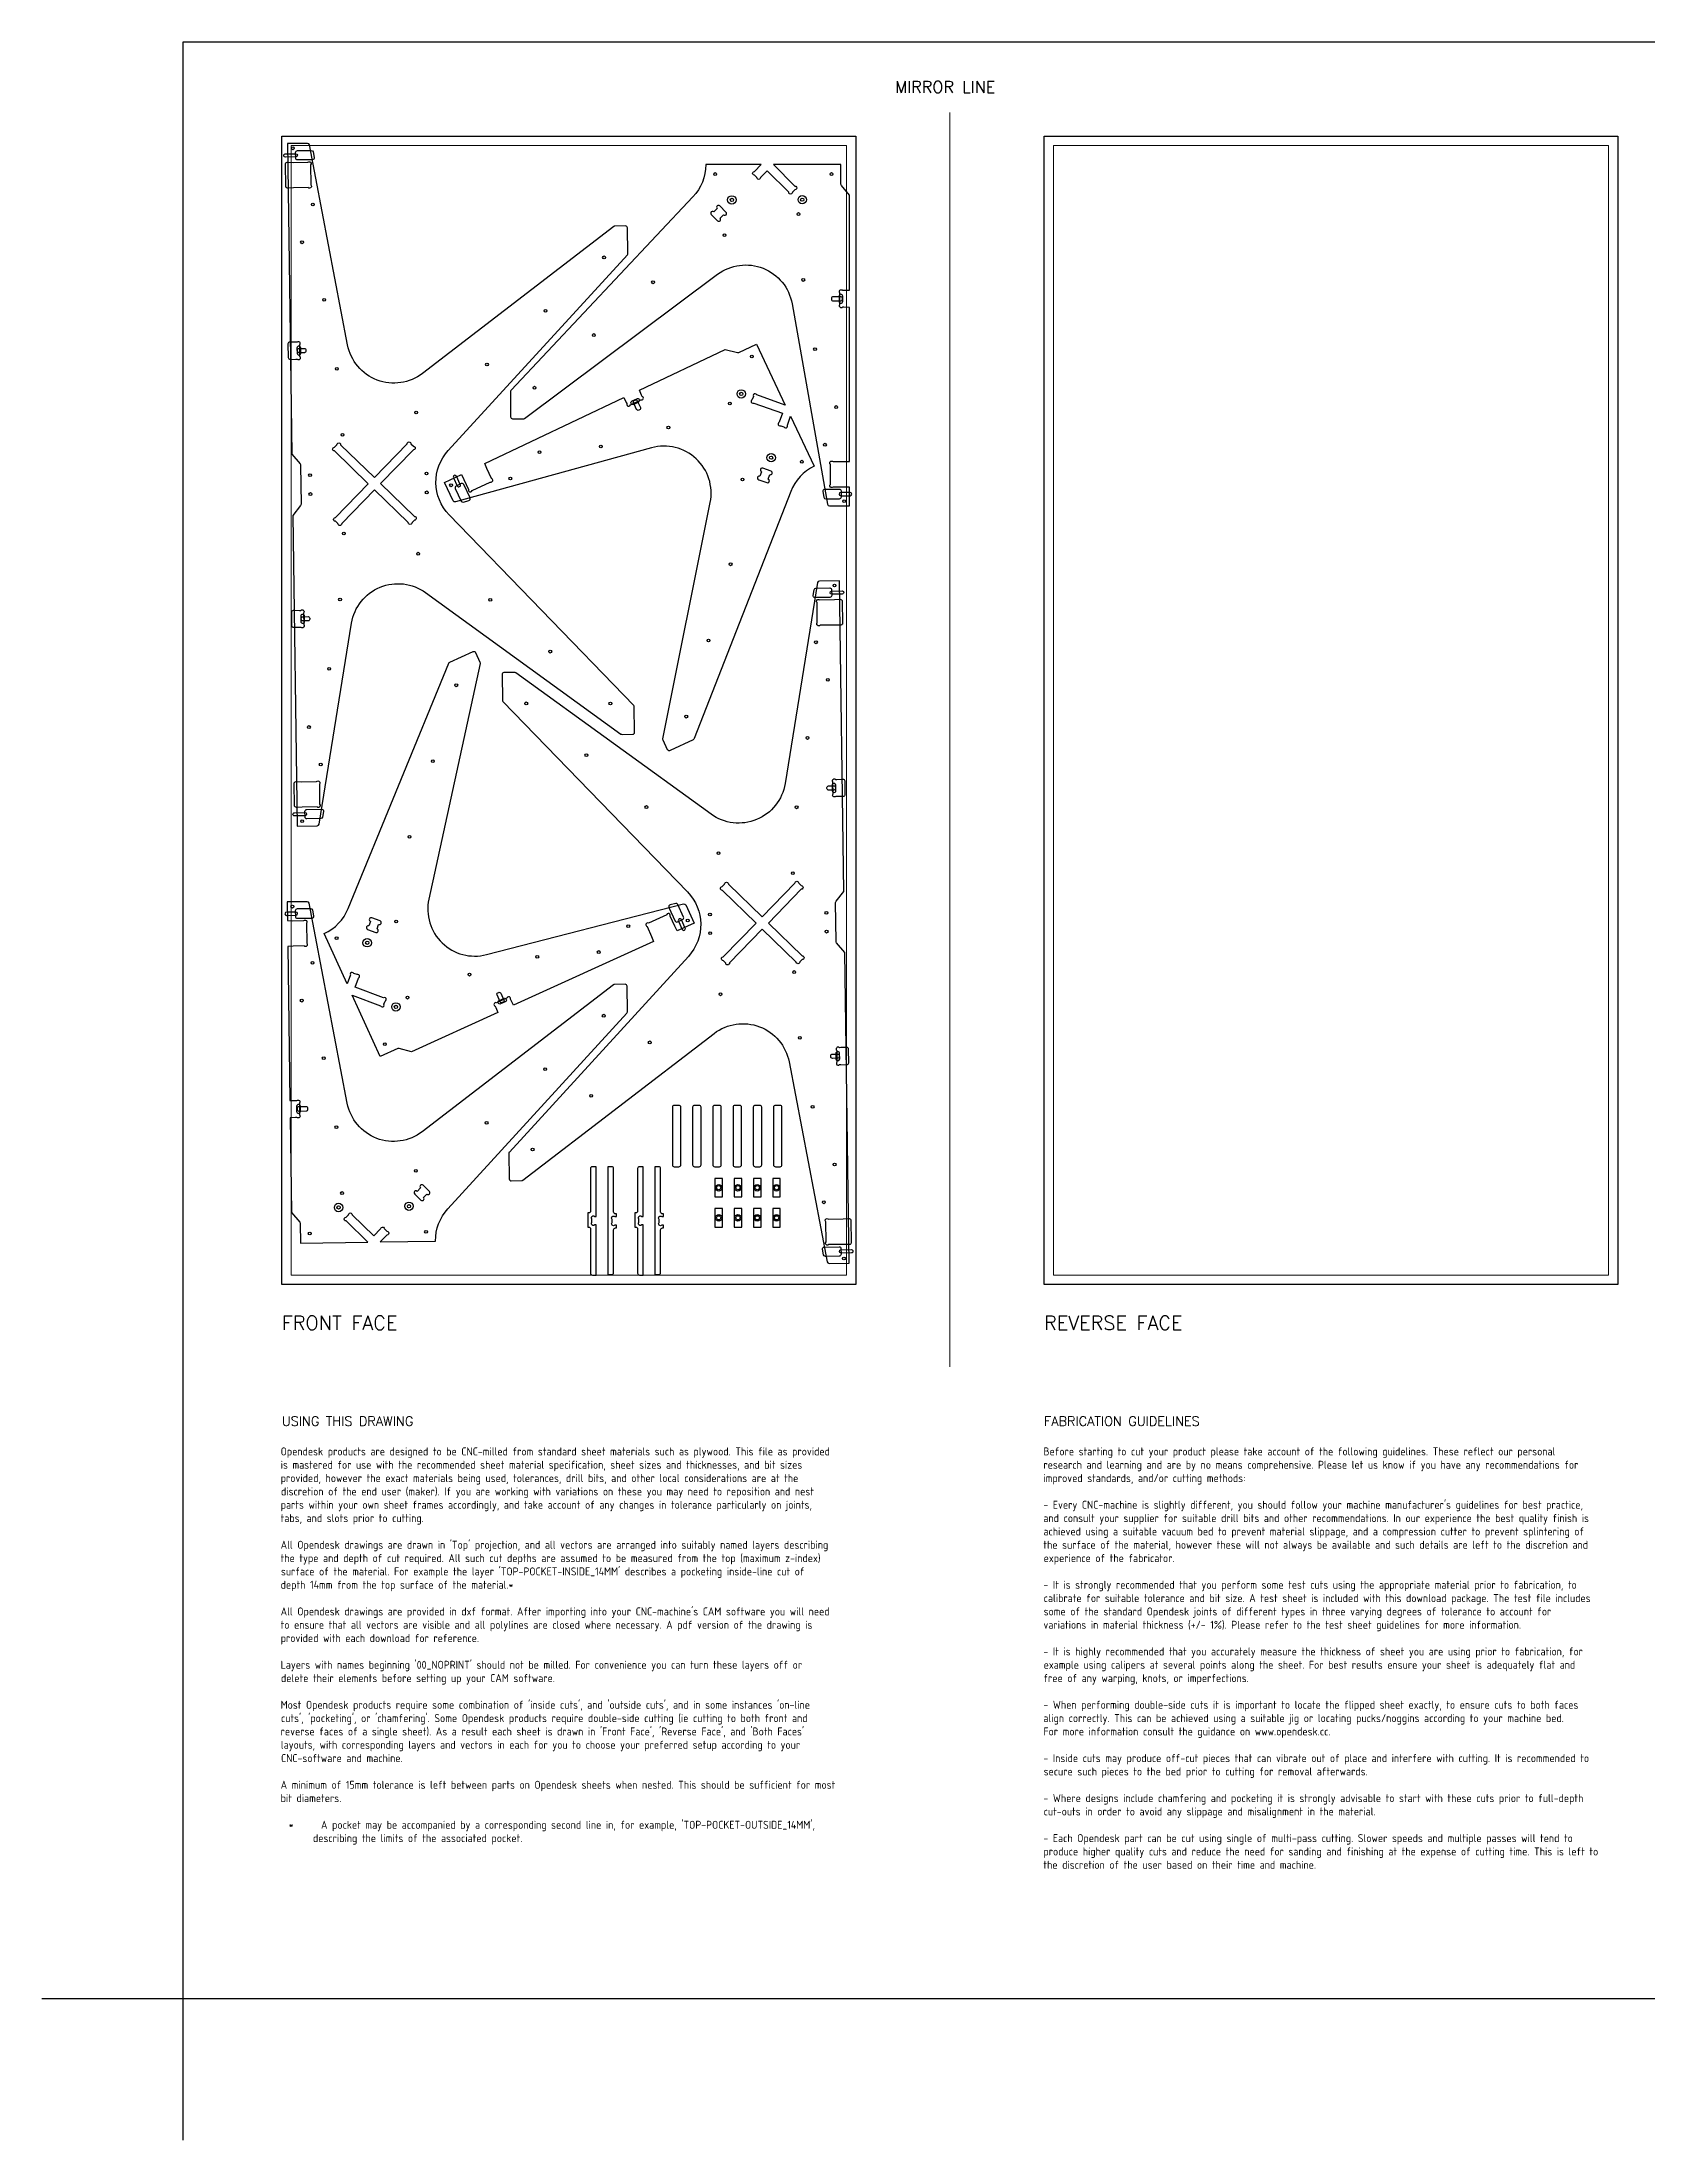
# Model space of a CAD drawing. Header units: millimetres. Extents: x -300 to 5880, y -300 to 4158.
# Drawn here: x -300 to 3112, y -300 to 4158 of the extents above; entities that cross this region are included whole.
import ezdxf
from ezdxf.enums import TextEntityAlignment as Align

# ---------------------------------------------------------------- set-up
doc = ezdxf.new("R2010")
doc.units = ezdxf.units.MM
doc.layers.add('00-NOPRINT_TEXT', color=7, linetype='Continuous', lineweight=25)
doc.layers.add('00_NOPRINT_TOLERANCE', color=7, linetype='Continuous', lineweight=5)
for name, color, linetype, lineweight, true_color in [('BOARD_$TH-NOMINAL', 3, 'Continuous', 30, 0x00ff00), ('TOP-CUT-INSIDE_18.000MM', 1, 'Continuous', 25, 0xff1c00), ('TOP-CUT-OUTSIDE_18.000MM', 220, 'Continuous', 25, 0xff00d1), ('TOP-HOLE-6.000MM-DIAM_14.000MM', 220, 'Continuous', 25, 0xff00c7), ('TOP-HOLE-7.000MM-DIAM_18.000MM', 3, 'Continuous', 25, 0x00ff0c), ('TOP-HOLE-9.000MM-DIAM_18.000MM', 3, 'Continuous', 25, 0x00ff0c), ('TOP-POCKET-INSIDE_12.000MM', 140, 'Continuous', 25, 0x00b1ff), ('TOP-POCKET-INSIDE_2.000MM', 110, 'Continuous', 25, 0x00ff94), ('TOP-POCKET-INSIDE_4.000MM', 160, 'Continuous', 25, 0x0026ff), ('TOP-POCKET-INSIDE_7.000MM', 1, 'Continuous', 25, 0xff0a00), ('TOP-POCKET-INSIDE_9.000MM', 60, 'Continuous', 25, 0xb0ff00)]:
    doc.layers.add(name, color=color, linetype=linetype, lineweight=lineweight, true_color=true_color)
doc.styles.add('OD-ISOCP-17_240', font='isocp.shx')
doc.styles.add('OD-ISOCP-17_241', font='isocp.shx')
doc.styles.add('OD-ISOCP-17_242', font='isocp.shx')
doc.styles.add('OD-ISOCP-17_243', font='isocp.shx')
doc.styles.add('OD-ISOCP-17_244', font='isocp.shx')
doc.styles.add('OD-ISOCP-17_245', font='isocp.shx')
doc.styles.add('OD-ISOCP-17_246', font='isocp.shx')
doc.styles.add('OD-ISOCP-17_247', font='isocp.shx')
doc.styles.add('OD-ISOCP-17_248', font='isocp.shx')
doc.styles.add('OD-ISOCP-17_249', font='isocp.shx')
doc.styles.add('OD-ISOCP-17_250', font='isocp.shx')
doc.styles.add('OD-ISOCP-17_251', font='isocp.shx')
doc.styles.add('OD-ISOCP-17_252', font='isocp.shx')
doc.styles.add('OD-ISOCP-17_253', font='isocp.shx')
doc.styles.add('OD-ISOCP-17_254', font='isocp.shx')
doc.styles.add('OD-ISOCP-17_255', font='isocp.shx')
doc.styles.add('OD-ISOCP-17_256', font='isocp.shx')
doc.styles.add('OD-ISOCP-17_257', font='isocp.shx')
doc.styles.add('OD-ISOCP-17_258', font='isocp.shx')
doc.styles.add('OD-ISOCP-17_259', font='isocp.shx')
doc.styles.add('OD-ISOCP-17_260', font='isocp.shx')
doc.styles.add('OD-ISOCP-17_261', font='isocp.shx')
doc.styles.add('OD-ISOCP-17_262', font='isocp.shx')
doc.styles.add('OD-ISOCP-17_263', font='isocp.shx')
doc.styles.add('OD-ISOCP-17_264', font='isocp.shx')
doc.styles.add('OD-ISOCP-17_265', font='isocp.shx')
doc.styles.add('OD-ISOCP-17_266', font='isocp.shx')
doc.styles.add('OD-ISOCP-17_267', font='isocp.shx')
doc.styles.add('OD-ISOCP-17_268', font='isocp.shx')
doc.styles.add('OD-ISOCP-17_269', font='isocp.shx')
doc.styles.add('OD-ISOCP-17_270', font='isocp.shx')
doc.styles.add('OD-ISOCP-17_271', font='isocp.shx')
doc.styles.add('OD-ISOCP-17_272', font='isocp.shx')
doc.styles.add('OD-ISOCP-17_273', font='isocp.shx')
doc.styles.add('OD-ISOCP-17_274', font='isocp.shx')
doc.styles.add('OD-ISOCP-17_275', font='isocp.shx')
doc.styles.add('OD-ISOCP-17_276', font='isocp.shx')
doc.styles.add('OD-ISOCP-17_277', font='isocp.shx')
doc.styles.add('OD-ISOCP-17_278', font='isocp.shx')
doc.styles.add('OD-ISOCP-17_279', font='isocp.shx')
doc.styles.add('OD-ISOCP-17_280', font='isocp.shx')
doc.styles.add('OD-ISOCP-17_281', font='isocp.shx')
doc.styles.add('OD-ISOCP-17_282', font='isocp.shx')
doc.styles.add('OD-ISOCP-17_283', font='isocp.shx')
doc.styles.add('OD-ISOCP-17_284', font='isocp.shx')
doc.styles.add('OD-ISOCP-17_285', font='isocp.shx')
doc.styles.add('OD-ISOCP-17_286', font='isocp.shx')
doc.styles.add('OD-ISOCP-17_287', font='isocp.shx')
doc.styles.add('OD-ISOCP-17_288', font='isocp.shx')
doc.styles.add('OD-SIMPLEX-20_87', font='simplex.shx')
doc.styles.add('OD-SIMPLEX-20_88', font='simplex.shx')
doc.styles.add('OD-SIMPLEX-25_89', font='simplex.shx')
doc.styles.add('OD-SIMPLEX-30_88', font='simplex.shx')
doc.styles.add('OD-SIMPLEX-30_89', font='simplex.shx')

# ---------------------------------------------------------------- blocks, each defined once
blk = doc.blocks.new('Borders Opendesk_7')
at = {"layer": '00-NOPRINT_TEXT'}
for p, q in [((0, 4158), (5880, 4158)), ((0, 0), (0, 4158)), ((0, 0), (-300, 0)), ((0, -300), (0, 0)), ((5880, 0), (0, 0))]:
    blk.add_line(p, q, dxfattribs=at)
at = {"layer": '00_NOPRINT_TOLERANCE', "ltscale": 0.379043}
blk.add_line((1630, 1343.2), (1630, 4008), dxfattribs=at)
at = {"layer": '00_NOPRINT_TOLERANCE', "ltscale": 0.379202}
for p, q in [((210, 3958), (1430, 3958)), ((210, 1518), (210, 3958)), ((1430, 3958), (1430, 1518)), ((1830, 3958), (3050, 3958)), ((1830, 1518), (1830, 3958)), ((3050, 3958), (3050, 1518)), ((1430, 1518), (210, 1518)), ((3050, 1518), (1830, 1518))]:
    blk.add_line(p, q, dxfattribs=at)
at = {"layer": '00_NOPRINT_TOLERANCE', "ltscale": 0.380876}
for p, q in [((230, 3938), (1410, 3938)), ((1850, 3938), (3030, 3938)), ((1410, 1538), (230, 1538)), ((3030, 1538), (1850, 1538))]:
    blk.add_line(p, q, dxfattribs=at)
at = {"layer": '00_NOPRINT_TOLERANCE', "ltscale": 0.380023}
for p, q in [((230, 1538), (230, 3938)), ((1410, 3938), (1410, 1538)), ((1850, 1538), (1850, 3938)), ((3030, 3938), (3030, 1538))]:
    blk.add_line(p, q, dxfattribs=at)
at = {"layer": 'BOARD_$TH-NOMINAL'}
for p, q in [((210, 3958), (1430, 3958)), ((210, 1518), (210, 3958)), ((1430, 3958), (1430, 1518)), ((1830, 3958), (3050, 3958)), ((1830, 1518), (1830, 3958)), ((3050, 3958), (3050, 1518)), ((1430, 1518), (210, 1518)), ((3050, 1518), (1830, 1518))]:
    blk.add_line(p, q, dxfattribs=at)
at = {"layer": '00-NOPRINT_TEXT', "style": 'OD-SIMPLEX-25_89'}
blk.add_text('MIRROR LINE', height=25, dxfattribs=at).set_placement((1513.3, 4049.9))
at = {"layer": '00-NOPRINT_TEXT', "color": 7}
for s, height, style, p in [('FRONT FACE', 30, 'OD-SIMPLEX-30_89', (210, 1451.3)), ('REVERSE FACE', 30, 'OD-SIMPLEX-30_88', (1830, 1451.3)), ('USING THIS DRAWING', 20, 'OD-SIMPLEX-20_88', (210, 1237.4)), ('FABRICATION GUIDELINES', 20, 'OD-SIMPLEX-20_87', (1830, 1237.4))]:
    blk.add_text(s, height=height, dxfattribs=dict(at, style=style)).set_placement(p, align=Align.TOP_LEFT)
for s, style, p in [('Opendesk products are designed to be CNC-milled from standard sheet materials such as plywood. This file as provided', 'OD-ISOCP-17_265', (207.4, 1154.7)), ('Before starting to cut your product please take account of the following guidelines. These reflect our personal', 'OD-ISOCP-17_240', (1828.7, 1154.7)), ('is mastered for use with the recommended sheet material specification, sheet sizes and thicknesses, and bit sizes', 'OD-ISOCP-17_266', (207.4, 1126.3)), ('provided, however the exact materials being used, tolerances, drill bits, and other local considerations are at the', 'OD-ISOCP-17_267', (207.4, 1098)), ('research and learning and are by no means comprehensive. Please let us know if you have any recommendations for', 'OD-ISOCP-17_241', (1828.7, 1126.3)), ('improved standards, and/or cutting methods:', 'OD-ISOCP-17_242', (1828.7, 1098)), ('discretion of the end user (maker). If you are working with variations on these you may need to reposition and nest', 'OD-ISOCP-17_268', (208.1, 1069.7)), ('tabs, and slots prior to cutting.', 'OD-ISOCP-17_270', (207.4, 1013)), ('parts within your own sheet frames accordingly, and take account of any changes in tolerance particularly on joints,', 'OD-ISOCP-17_269', (207.4, 1041.3)), ("- Every CNC-machine is slightly different, you should follow your machine manufacturer's guidelines for best practice,", 'OD-ISOCP-17_243', (1828.7, 1041.3)), ('and consult your supplier for suitable drill bits and other recommendations. In our experience the best quality finish is', 'OD-ISOCP-17_244', (1828.7, 1013)), ('achieved using a suitable vacuum bed to prevent material slippage, and a compression cutter to prevent splintering of', 'OD-ISOCP-17_245', (1828.7, 984.7)), ('the type and depth of cut required. All such cut depths are assumed to be measured from the top (maximum z-index)', 'OD-ISOCP-17_272', (207.4, 928)), ("All Opendesk drawings are drawn in 'Top' projection, and all vectors are arranged into suitably named layers describing", 'OD-ISOCP-17_271', (207.4, 956.3)), ('the surface of the material, however these will not always be available and such details are left to the discretion and', 'OD-ISOCP-17_246', (1828.7, 956.3)), ('experience of the fabricator.', 'OD-ISOCP-17_247', (1829.2, 928)), ("surface of the material. For example the layer 'TOP-POCKET-INSIDE_14MM' describes a pocketing inside-line cut of", 'OD-ISOCP-17_273', (208, 899.7)), ('depth 14mm from the top surface of the material.*', 'OD-ISOCP-17_274', (207.4, 871.3)), ('- It is strongly recommended that you perform some test cuts using the appropriate material prior to fabrication, to', 'OD-ISOCP-17_248', (1828.7, 871.3)), ('calibrate for suitable tolerance and bit size. A test sheet is included with this download package. The test file includes', 'OD-ISOCP-17_249', (1829.3, 843)), ('to ensure that all vectors are visible and all polylines are closed where necessary. A pdf version of the drawing is', 'OD-ISOCP-17_276', (207.4, 786.3)), ("All Opendesk drawings are provided in dxf format. After importing into your CNC-machine's CAM software you will need", 'OD-ISOCP-17_275', (207.4, 814.7)), ('variations in material thickness (+/- 1%). Please refer to the test sheet guidelines for more information.', 'OD-ISOCP-17_251', (1828.7, 786.3)), ('some of the standard Opendesk joints of different types in three varying degrees of tolerance to account for', 'OD-ISOCP-17_250', (1829.2, 814.7)), ('provided with each download for reference.', 'OD-ISOCP-17_277', (207.4, 758)), ("Layers with names beginning '00_NOPRINT' should not be milled. For convenience you can turn these layers off or", 'OD-ISOCP-17_278', (207.4, 701.3)), ('- It is highly recommended that you accurately measure the thickness of sheet you are using prior to fabrication, for', 'OD-ISOCP-17_252', (1828.7, 729.7)), ('example using calipers at several points along the sheet. For best results ensure your sheet is adequately flat and', 'OD-ISOCP-17_253', (1829.2, 701.3)), ('delete their elements before setting up your CAM software.', 'OD-ISOCP-17_279', (208.1, 673)), ('free of any warping, knots, or imperfections.', 'OD-ISOCP-17_254', (1828.7, 673)), ("Most Opendesk products require some combination of 'inside cuts', and 'outside cuts', and in some instances 'on-line", 'OD-ISOCP-17_280', (207.4, 616.3)), ('- When performing double-side cuts it is important to locate the flipped sheet exactly, to ensure cuts to both faces', 'OD-ISOCP-17_255', (1828.7, 616.3)), ("reverse faces of a single sheet). As a result each sheet is drawn in 'Front Face', 'Reverse Face', and 'Both Faces'", 'OD-ISOCP-17_282', (207.4, 559.7)), ("cuts', 'pocketing', or 'chamfering'. Some Opendesk products require double-side cutting (ie cutting to both front and", 'OD-ISOCP-17_281', (208.1, 588)), ('align correctly. This can be achieved using a suitable jig or locating pucks/noggins according to your machine bed.', 'OD-ISOCP-17_256', (1828.7, 588)), ('layouts, with corresponding layers and vectors in each for you to choose your preferred setup according to your', 'OD-ISOCP-17_283', (207.8, 531.3)), ('For more information consult the guidance on www.opendesk.cc.', 'OD-ISOCP-17_257', (1828.7, 559.7)), ('CNC-software and machine.', 'OD-ISOCP-17_284', (208.2, 503)), ('- Inside cuts may produce off-cut pieces that can vibrate out of place and interfere with cutting. It is recommended to', 'OD-ISOCP-17_258', (1828.7, 503)), ('secure such pieces to the bed prior to cutting for removal afterwards.', 'OD-ISOCP-17_259', (1829.2, 474.7)), ('A minimum of 15mm tolerance is left between parts on Opendesk sheets when nested. This should be sufficient for most', 'OD-ISOCP-17_285', (207.4, 446.3)), ('bit diameters.', 'OD-ISOCP-17_286', (207.4, 418)), ('- Where designs include chamfering and pocketing it is strongly advisable to start with these cuts prior to full-depth', 'OD-ISOCP-17_260', (1828.7, 418)), ('cut-outs in order to avoid any slippage and misalignment in the material.', 'OD-ISOCP-17_261', (1829.3, 389.7)), ("*      A pocket may be accompanied by a corresponding second line in, for example, 'TOP-POCKET-OUTSIDE_14MM',", 'OD-ISOCP-17_287', (224.4, 361.3)), ('describing the limits of the associated pocket.', 'OD-ISOCP-17_288', (276.1, 333)), ('- Each Opendesk part can be cut using single of multi-pass cutting. Slower speeds and multiple passes will tend to', 'OD-ISOCP-17_262', (1828.7, 333)), ('produce higher quality cuts and reduce the need for sanding and finishing at the expense of cutting time. This is left to', 'OD-ISOCP-17_263', (1828.7, 304.7)), ('the discretion of the user based on their time and machine.', 'OD-ISOCP-17_264', (1828.7, 276.3))]:
    blk.add_text(s, height=17, dxfattribs=dict(at, style=style)).set_placement(p)

msp = doc.modelspace()

# ---------------------------------------------------------------- linework, layer by layer
at = {"layer": 'TOP-CUT-INSIDE_18.000MM'}
for points in [[(1135.3, 3804), (1128.3, 3796.9, 1.000853), (1122.6, 3791.2), (1135.7, 3778.1, 0.999148), (1141.3, 3783.8), (1148.4, 3790.9, 1.036922), (1153.9, 3796.7), (1140.8, 3809.8, 0.964392)], [(321.9, 3296.9), (326.9, 3302.1, -1.000033), (334.9, 3302.2), (406.6, 3232.5), (476.3, 3304.2, -0.999967), (484.3, 3304.3), (489.5, 3299.3, -1.000033), (489.6, 3291.3), (419.9, 3219.6), (491.6, 3149.9, -0.999967), (491.7, 3141.9), (486.7, 3136.7, -1.000033), (478.7, 3136.6), (407, 3206.3), (337.2, 3134.6, -0.999967), (329.2, 3134.5), (324.1, 3139.5, -1.000033), (324, 3147.5), (393.7, 3219.2), (322, 3288.9, -0.999967)], [(1315.9, 2208.2), (1310.9, 2203.1, -1.000033), (1302.9, 2203), (1231.2, 2272.7), (1161.5, 2201, -0.999967), (1153.5, 2200.9), (1148.4, 2205.9, -1.000033), (1148.2, 2213.9), (1217.9, 2285.6), (1146.3, 2355.3, -0.999967), (1146.1, 2363.3), (1151.1, 2368.4, -1.000033), (1159.1, 2368.6), (1230.8, 2298.8), (1300.6, 2370.5, -0.999967), (1308.6, 2370.7), (1313.7, 2365.6, -1.000033), (1313.8, 2357.6), (1244.1, 2285.9), (1315.8, 2216.2, -0.999967)], [(518, 1710.1, 1.000853), (523.6, 1715.8), (510.3, 1728.7, 0.999148), (504.7, 1723), (497.8, 1715.8, 1.036922), (492.4, 1709.9), (505.7, 1697, 0.964392), (511, 1702.9)]]:
    msp.add_lwpolyline(points, format="xyb", close=True, dxfattribs=at)
for points in [[(1226.2, 3235.4, 1), (1223.5, 3227.8), (1240.9, 3221.6, 1), (1243.6, 3229.2), (1247, 3238.6, 1), (1249.7, 3246.1), (1232.2, 3252.3, 1), (1229.6, 3244.8), (1226.2, 3235.4)], [(415.7, 2282.9, 1), (418.6, 2290.4), (401.2, 2296.9, 1), (398.4, 2289.4), (394.9, 2280, 1), (392.1, 2272.5), (409.4, 2266, 1), (412.2, 2273.5), (415.7, 2282.9)]]:
    msp.add_lwpolyline(points, format="xyb", dxfattribs=at)
at = {"layer": 'TOP-CUT-OUTSIDE_18.000MM'}
for points in [[(264.6, 3942.5), (222, 3941.9), (231.3, 3281.9), (248.7, 3261.3, -0.173132), (249.6, 3258.8), (250.8, 3175.6, -0.173132), (249.9, 3173.1), (233.1, 3151.9), (242.4, 2492), (285.1, 2492.6, 0.363903), (289, 2496), (358.2, 2923, -0.558233), (515.5, 2988), (930.7, 2687.5, 0.161519), (933.1, 2686.8), (955.7, 2687.1, 0.414214), (959.7, 2691.1), (958.9, 2745.5, 0.191118), (957.8, 2748.3), (565.7, 3153.1, -0.396728), (563.8, 3290.2), (944.3, 3705.9, 0.191118), (945.3, 3708.6), (944.6, 3763, 0.414214), (940.5, 3767), (917.9, 3766.7, 0.161519), (915.5, 3765.8), (508.9, 3453.8, -0.558233), (349.8, 3514.3), (268.6, 3939.2, 0.363903)], [(1300.3, 3843.8), (1295.3, 3838.7, -1.000076), (1287.3, 3838.7), (1241.8, 3884.2), (1227.4, 3869.8, -1.000151), (1219.4, 3869.8), (1214.3, 3874.9, -1.000151), (1214.3, 3882.9), (1228.7, 3897.3), (1111, 3897.3, -0.191118), (1083.8, 3828.7), (697.4, 3418.4, 0.191118), (696.3, 3415.7), (696.3, 3361.3, 0.414214), (700.3, 3357.3), (723, 3357.3, 0.161519), (725.4, 3358.1), (1136.3, 3664.4, -0.558233), (1294.5, 3601.6), (1369.8, 3175.6, 0.363903), (1373.7, 3172.3), (1416.3, 3172.3), (1416.3, 3211.8), (1404.8, 3212.3), (1381.5, 3212.3, -1.000151), (1375.8, 3217.9), (1375.8, 3260.6, -0.999849), (1381.5, 3266.3), (1404.8, 3266.3), (1416.3, 3266.8), (1416.3, 3593.8), (1404.8, 3594.3), (1402, 3594.3, -1.000151), (1396.3, 3599.9), (1396.3, 3624.6, -0.999849), (1402, 3630.3), (1404.8, 3630.3), (1416.3, 3630.8), (1416.3, 3832.3), (1399.2, 3853.2, -0.173132), (1398.3, 3855.7), (1398.3, 3897.3), (1254.8, 3897.3), (1300.3, 3851.8, -1.000076)], [(1267, 3350, 1.000151), (1270.5, 3342.7), (1277.2, 3340.3, 1.000151), (1284.5, 3343.8), (1291.3, 3362.9), (1341.7, 3256.6, 0.191118), (1291.5, 3202.6), (1086.5, 2677.7, -0.191118), (1084.4, 2675.5), (1035.3, 2652.2, -0.414214), (1030, 2654.1), (1020.2, 2674.6, -0.161519), (1019.9, 2677.1), (1120.5, 3179.6, 0.558233), (995.9, 3295.6), (578.8, 3181, -0.363903), (574.1, 3183.1), (555.8, 3221.6), (591.5, 3238.6), (596.9, 3228.4), (606.9, 3207.3, 1.000151), (614.5, 3204.6), (653, 3222.9, 0.999849), (655.7, 3230.4), (645.7, 3251.5), (641.2, 3262.1), (936.6, 3402.3), (942, 3392.2), (943.2, 3389.6, 1.000151), (950.8, 3386.9), (973.1, 3397.5, 0.999849), (975.8, 3405), (974.5, 3407.6), (970.1, 3418.2), (1152.1, 3504.6), (1178.3, 3498.1, 0.173132), (1181, 3498.4), (1218.5, 3516.2), (1280.1, 3386.6), (1219.5, 3408.2, 1.000076), (1212.2, 3404.7), (1209.8, 3398, 1.000076), (1213.2, 3390.7), (1273.9, 3369.1)], [(1279.6, 2582.2, -0.558233), (1122.3, 2517.2), (707.1, 2817.6, 0.161519), (704.7, 2818.4), (682.1, 2818.1, 0.414214), (678.1, 2814), (678.9, 2759.6, 0.191118), (680, 2756.9), (1072.1, 2352.1, -0.396728), (1074, 2215), (693.5, 1799.3, 0.191118), (692.5, 1796.5), (693.2, 1742.1, 0.414214), (697.3, 1738.2), (719.9, 1738.5, 0.161519), (722.3, 1739.3), (1128.9, 2051.4, -0.558233), (1288, 1990.8), (1369.2, 1565.9, 0.363903), (1373.2, 1562.7), (1415.8, 1563.3), (1406.5, 2223.2), (1389.1, 2243.9, -0.173132), (1388.2, 2246.4), (1387, 2329.5, -0.173132), (1387.9, 2332.1), (1404.7, 2353.2), (1395.4, 3013.1), (1352.7, 3012.5, 0.363903), (1348.8, 3009.2)], [(1035.4, 2300.7, 1.000151), (1027.9, 2303.5), (989.1, 2285.9, 0.999849), (986.2, 2278.4), (995.9, 2257.1), (1000.2, 2246.5), (702.5, 2111.2), (697.3, 2121.4), (696.1, 2124, 1.000151), (688.6, 2126.8), (666.2, 2116.6, 0.999849), (663.3, 2109.1), (664.5, 2106.5), (668.8, 2095.9), (485.4, 2012.5), (459.3, 2019.4, 0.173132), (456.6, 2019.2), (418.8, 2002), (359.4, 2132.6), (419.6, 2110, 1.000076), (426.9, 2113.3), (429.4, 2120.1, 1.000076), (426.1, 2127.3), (365.9, 2149.9), (373, 2169, 1.000151), (369.7, 2176.3), (363, 2178.8, 1.000151), (355.7, 2175.5), (348.6, 2156.4), (299.9, 2263.6, 0.191118), (351, 2316.7), (564.7, 2838.2, -0.191118), (566.7, 2840.3), (616.3, 2862.8, -0.414214), (621.6, 2860.9), (630.9, 2840.2, -0.161519), (631.2, 2837.7), (522.4, 2336.9, 0.558233), (645, 2218.8), (1064, 2326.6, -0.363903), (1068.6, 2324.4), (1086.2, 2285.6), (1050.3, 2269.2), (1045.1, 2279.5)], [(346.6, 1660.8), (351.6, 1665.9, -1.000076), (359.6, 1666), (405.8, 1621.2), (419.9, 1635.8, -1.000151), (427.9, 1635.9), (433.1, 1630.9, -1.000151), (433.2, 1622.9), (419, 1608.3), (536.7, 1610, -0.191118), (562.9, 1678.9), (943.5, 2094.6, 0.191118), (944.5, 2097.3), (943.8, 2151.7, 0.414214), (939.7, 2155.7), (917, 2155.4, 0.161519), (914.7, 2154.5), (508.1, 1842.5, -0.558233), (349, 1903.1), (267.8, 2327.9, 0.363903), (263.8, 2331.2), (221.2, 2330.6), (221.7, 2291.1), (233.2, 2290.7), (256.6, 2291.1, -1.000151), (262.3, 2285.5), (262.9, 2242.8, -0.999849), (257.3, 2237.1), (234, 2236.7), (222.5, 2236.1), (227.1, 1909.1), (238.6, 1908.8), (241.5, 1908.8, -1.000151), (247.2, 1903.2), (247.5, 1878.6, -0.999849), (242, 1872.8), (239.1, 1872.8), (227.6, 1872.1), (230.5, 1670.6), (247.9, 1650, -0.173132), (248.8, 1647.5), (249.4, 1605.9), (392.9, 1607.9), (346.7, 1652.8, -1.000076)], [(1054, 1898.5), (1044, 1898.5, 0.414214), (1040, 1894.5), (1040, 1772, 0.414214), (1044, 1768), (1054, 1768, 0.414214), (1058, 1772), (1058, 1894.5, 0.414214)], [(1101, 1894.5, 0.414214), (1097, 1898.5), (1087, 1898.5, 0.414214), (1083, 1894.5), (1083, 1772, 0.414214), (1087, 1768), (1097, 1768, 0.414214), (1101, 1772)], [(1140, 1898.5), (1130, 1898.5, 0.414214), (1126, 1894.5), (1126, 1772, 0.414214), (1130, 1768), (1140, 1768, 0.414214), (1144, 1772), (1144, 1894.5, 0.414214)], [(1183, 1768, 0.414214), (1187, 1772), (1187, 1894.5, 0.414214), (1183, 1898.5), (1173, 1898.5, 0.414214), (1169, 1894.5), (1169, 1772, 0.414214), (1173, 1768)], [(1226, 1768, 0.414214), (1230, 1772), (1230, 1894.5, 0.414214), (1226, 1898.5), (1216, 1898.5, 0.414214), (1212, 1894.5), (1212, 1772, 0.414214), (1216, 1768)], [(1269, 1898.5), (1259, 1898.5, 0.414214), (1255, 1894.5), (1255, 1772, 0.414214), (1259, 1768), (1269, 1768, 0.414214), (1273, 1772), (1273, 1894.5, 0.414214)], [(874.7, 1644.5, -1.000151), (869, 1650.2), (869, 1656.8, -1.000151), (874.7, 1662.5), (878, 1662.5), (878, 1768), (870, 1768, 0.414214), (866, 1764), (866, 1674, -0.414214), (862, 1670), (860, 1670), (860, 1640), (862, 1640, -0.414214), (866, 1636), (866, 1542, 0.414214), (870, 1538), (878, 1538), (878, 1644.5)], [(969, 1650.2), (969, 1656.8, -1.000151), (974.7, 1662.5), (978, 1662.5), (978, 1768), (970, 1768, 0.414214), (966, 1764), (966, 1674, -0.414214), (962, 1670), (960, 1670), (960, 1640), (962, 1640, -0.414214), (966, 1636), (966, 1542, 0.414214), (970, 1538), (978, 1538), (978, 1644.5), (974.7, 1644.5, -1.000151)]]:
    msp.add_lwpolyline(points, format="xyb", close=True, dxfattribs=at)
for points in [[(912, 1649.7), (912, 1656.3, -1), (917.7, 1662), (921, 1662), (921, 1668), (919, 1668, -0.414214), (915, 1672), (915, 1764, 0.414214), (911, 1768), (903, 1768), (903, 1539), (911, 1539, 0.414214), (915, 1543), (915, 1634, -0.414214), (919, 1638), (921, 1638), (921, 1644), (917.7, 1644, -1), (912, 1649.7)], [(1012, 1649.7), (1012, 1656.3, -1), (1017.7, 1662), (1021, 1662), (1021, 1668), (1019, 1668, -0.414214), (1015, 1672), (1015, 1764, 0.414214), (1011, 1768), (1003, 1768), (1003, 1539), (1011, 1539, 0.414214), (1015, 1543), (1015, 1634, -0.414214), (1019, 1638), (1021, 1638), (1021, 1644), (1017.7, 1644, -1), (1012, 1649.7)]]:
    msp.add_lwpolyline(points, format="xyb", dxfattribs=at)
for points in [[(1130.5, 1743), (1130.5, 1704), (1146.5, 1704), (1146.5, 1743)], [(1171.5, 1743), (1171.5, 1704), (1187.5, 1704), (1187.5, 1743)], [(1212.5, 1743), (1212.5, 1704), (1228.5, 1704), (1228.5, 1743)], [(1253.5, 1743), (1253.5, 1704), (1269.5, 1704), (1269.5, 1743)], [(1130.5, 1679), (1130.5, 1640), (1146.5, 1640), (1146.5, 1679)], [(1171.5, 1679), (1171.5, 1640), (1187.5, 1640), (1187.5, 1679)], [(1212.5, 1679), (1212.5, 1640), (1228.5, 1640), (1228.5, 1679)], [(1253.5, 1679), (1253.5, 1640), (1269.5, 1640), (1269.5, 1679)]]:
    msp.add_lwpolyline(points, close=True, dxfattribs=at)
at = {"layer": 'TOP-HOLE-6.000MM-DIAM_14.000MM'}
for centre in [(233.1, 3932), (1131, 3877.3), (1378.3, 3877.3), (275.8, 3812.6), (1308.3, 3792.3), (1151, 3747.3), (252.9, 3732.3), (894.8, 3700.3), (299.7, 3609.9), (999, 3647.3), (1318.3, 3652.3), (770.4, 3586.6), (873, 3535.3), (1209, 3489.6), (1343.3, 3505.3), (326.7, 3463.3), (646, 3472.8), (747, 3423.3), (1162.3, 3389.9), (495.4, 3370.7), (1388.3, 3382.3), (338.7, 3323.4), (888, 3298.4), (1031.5, 3338.9), (1364.3, 3302.3), (757.6, 3286.4), (1315.1, 3266.1), (269.9, 3237.5), (517.3, 3241), (569.6, 3216), (695.6, 3230.4), (1189.1, 3228.4), (270.5, 3197.5), (517.8, 3201), (1405.3, 3182.3), (341.7, 3113.5), (499.7, 3070.7), (1163.9, 3048.2), (1384.5, 3003), (333.6, 2973.3), (653, 2972.8), (780.6, 2862.6), (1116.7, 2886.4), (1345.2, 2882.4), (310.7, 2826), (580.8, 2791.1), (1370.3, 2802.8), (729.6, 2752.7), (908.2, 2752.4), (1069.6, 2724.5), (267.5, 2702.4), (1327.1, 2679.2), (530.9, 2630), (857.2, 2642.5), (292.6, 2622.7), (253.3, 2502.2), (984.8, 2532.3), (1304.2, 2531.8), (481.1, 2469), (1138.1, 2434.5), (1296.1, 2391.7), (232.3, 2320.7), (453, 2289.2), (946.4, 2279.1), (1072.6, 2291.4), (1120, 2304.2), (1367.3, 2307.7), (326.3, 2253.6), (1120.5, 2264.2), (1367.9, 2267.7), (275, 2201.3), (752.9, 2214.2), (883.5, 2224.2), (1299.1, 2181.7), (608.7, 2176.2), (252.1, 2121), (477.1, 2127.4), (1142.4, 2134.5), (894, 2089), (428.7, 2028.5), (991.8, 2032.4), (1311.1, 2041.9), (298.9, 1998.6), (769.6, 1975.3), (867.4, 1918.6), (1338.1, 1895.2), (325.9, 1852), (645.2, 1861.5), (743, 1804.8), (494.6, 1759.4), (1384.9, 1772.9), (337.9, 1712.2), (1362, 1692.5), (269.1, 1626.2), (516.4, 1629.7), (1404.7, 1573.1)]:
    msp.add_circle(centre, 3, dxfattribs=at)
at = {"layer": 'TOP-HOLE-7.000MM-DIAM_18.000MM'}
for centre in [(1166.5, 3822.3), (1316.2, 3822.9), (1186.5, 3410.1), (1250, 3274.7), (391.3, 2244), (452.5, 2107.6), (330.5, 1681.5), (480.2, 1684.1)]:
    msp.add_circle(centre, 3.5, dxfattribs=at)
at = {"layer": 'TOP-HOLE-9.000MM-DIAM_18.000MM'}
for centre in [(1138.5, 1723.5), (1179.5, 1723.5), (1220.5, 1723.5), (1261.5, 1723.5), (1138.5, 1659.5), (1179.5, 1659.5), (1220.5, 1659.5), (1261.5, 1659.5)]:
    msp.add_circle(centre, 4.5, dxfattribs=at)
at = {"layer": 'TOP-POCKET-INSIDE_12.000MM'}
for points in [[(221.5, 3902.4), (222.5, 3902.4), (234.1, 3902), (265.4, 3902.5, -1.000151), (271.1, 3896.9), (271.7, 3854.2, -0.999849), (266.2, 3848.5), (234.8, 3848), (223.3, 3847.4), (222.3, 3847.4, -0.414214), (218.3, 3851.3), (217.6, 3898.3, -0.414214)], [(227.9, 3520.4), (226.9, 3520.4, 0.414214), (223, 3516.3), (223.4, 3487.3, 0.414214), (227.5, 3483.4), (228.5, 3483.4), (239.9, 3484.1), (242.8, 3484.1, 0.999849), (248.4, 3489.8), (248, 3514.5, 1.000151), (242.3, 3520.1), (239.4, 3520.1)], [(256, 2944.6), (256.4, 2919.9, -1.000151), (250.8, 2914.2), (248, 2914.1), (236.5, 2913.5), (235.5, 2913.5, -0.414214), (231.4, 2917.4), (231, 2946.4, -0.414214), (235, 2950.5), (236, 2950.5), (247.5, 2950.1), (250.3, 2950.2, -0.999849)], [(1348.1, 2924.1), (1347.5, 2966.8, -1.000151), (1353.1, 2972.5), (1384.4, 2973), (1395.9, 2973.7), (1396.9, 2973.7, -0.414214), (1401, 2969.7), (1401.7, 2922.7, -0.414214), (1397.7, 2918.7), (1396.7, 2918.7), (1385.2, 2919), (1353.9, 2918.6, -0.999849)], [(289.7, 2581), (290.3, 2538.3, -1.000151), (284.7, 2532.6), (253.4, 2532.2), (241.9, 2531.5), (240.9, 2531.5, -0.414214), (236.8, 2535.4), (236.1, 2582.4, -0.414214), (240.1, 2586.5), (241.1, 2586.5), (252.6, 2586.2), (283.9, 2586.6, -0.999849)], [(1381.8, 2560.6), (1381.4, 2585.3, -1.000151), (1387, 2591), (1389.8, 2591), (1401.3, 2591.7), (1402.3, 2591.7, -0.414214), (1406.4, 2587.8), (1406.8, 2558.8, -0.414214), (1402.8, 2554.7), (1401.8, 2554.7), (1390.3, 2555), (1387.5, 2555, -0.999849)], [(1389.8, 1990.6, 1.000151), (1395.5, 1985), (1398.4, 1985.1), (1409.9, 1984.7), (1410.9, 1984.8, 0.414214), (1414.8, 1988.8), (1414.4, 2017.8, 0.414214), (1410.4, 2021.8), (1409.4, 2021.7), (1397.9, 2021.1), (1395, 2021, 0.999849), (1389.4, 2015.3)], [(1420.2, 1606.9, -0.414214), (1416.3, 1602.8), (1415.3, 1602.8), (1403.7, 1603.1), (1372.4, 1602.7, -1.000151), (1366.7, 1608.3), (1366.1, 1650.9, -0.999849), (1371.6, 1656.7), (1403, 1657.1), (1414.5, 1657.8), (1415.5, 1657.8, -0.414214), (1419.5, 1653.9)]]:
    msp.add_lwpolyline(points, format="xyb", close=True, dxfattribs=at)
at = {"layer": 'TOP-POCKET-INSIDE_2.000MM'}
for centre in [(1138.5, 1723.5), (1179.5, 1723.5), (1220.5, 1723.5), (1261.5, 1723.5), (1138.5, 1659.5), (1179.5, 1659.5), (1220.5, 1659.5), (1261.5, 1659.5)]:
    msp.add_circle(centre, 7, dxfattribs=at)
at = {"layer": 'TOP-POCKET-INSIDE_4.000MM'}
for points in [[(217.3, 3920.3), (239.3, 3920.6, -1), (239.4, 3913.6), (217.4, 3913.3, -1.000001), (217.3, 3920.3)], [(1400.8, 2984.7), (1378.8, 2984.4, -1), (1378.7, 2991.4), (1400.7, 2991.7, -1.000001), (1400.8, 2984.7)], [(237, 2520.4), (259, 2520.7, -1), (259.1, 2513.7), (237.1, 2513.4, -1.000001), (237, 2520.4)], [(1420.5, 1584.9), (1398.5, 1584.6, -1), (1398.4, 1591.5), (1420.4, 1591.9, -1.000001), (1420.5, 1584.9)]]:
    msp.add_lwpolyline(points, format="xyb", dxfattribs=at)
for points in [[(1401.3, 3613.3, 0.414214), (1397.8, 3616.8), (1381.8, 3616.8, 0.414214), (1378.3, 3613.3), (1378.3, 3611.3, 0.414214), (1381.8, 3607.8), (1397.8, 3607.8, 0.414214), (1401.3, 3611.3)], [(246.6, 3506.7), (257.6, 3506.8, -0.414214), (261.2, 3503.4), (261.2, 3501.4, -0.414214), (257.8, 3497.8), (246.8, 3497.7, -0.414214), (243.2, 3501.1), (243.2, 3503.1, -0.414214)], [(970.5, 3376.4), (968.7, 3375.5, -0.414214), (964.1, 3377.2), (957.2, 3391.6, -0.414214), (958.9, 3396.3), (960.7, 3397.1, -0.414214), (965.3, 3395.5), (972.2, 3381, -0.414214)], [(589.2, 3217.8), (580.9, 3235.2, 1), (574.6, 3232.2), (582.9, 3214.8, 1)], [(1417.8, 3200.8), (1397.8, 3200.8, 1), (1397.8, 3193.8), (1417.8, 3193.8, 1)], [(269.2, 2931.4, -0.414214), (265.8, 2927.9), (254.8, 2927.7, -0.414214), (251.2, 2931.2), (251.2, 2933.2, -0.414214), (254.7, 2936.7), (265.7, 2936.9, -0.414214), (269.2, 2933.4)], [(1383.1, 2568.4), (1372.1, 2568.3, -0.414214), (1368.6, 2571.7), (1368.6, 2573.7, -0.414214), (1372, 2577.3), (1383, 2577.4, -0.414214), (1386.6, 2574), (1386.6, 2572, -0.414214)], [(220.1, 2302.1), (240.1, 2302.3, 1), (240, 2309.3), (220, 2309.1, 1)], [(1067.3, 2275.3), (1059.3, 2292.9, 1), (1052.9, 2290), (1060.9, 2272.4, 1)], [(678.5, 2116.7, -0.414214), (673.9, 2118.5), (667.3, 2133.1, -0.414214), (669, 2137.7), (670.9, 2138.5, -0.414214), (675.5, 2136.8), (682.1, 2122.2, -0.414214), (680.4, 2117.6)], [(1380.2, 1998.3, -0.414214), (1376.6, 2001.8), (1376.6, 2003.8, -0.414214), (1380.1, 2007.3), (1391, 2007.5, -0.414214), (1394.6, 2004), (1394.6, 2002, -0.414214), (1391.2, 1998.5)], [(265.4, 1890.2), (265.3, 1892.2, 0.414214), (261.8, 1895.6), (245.8, 1895.4, 0.414214), (242.3, 1891.8), (242.4, 1889.8, 0.414214), (245.9, 1886.4), (261.9, 1886.6, 0.414214)]]:
    msp.add_lwpolyline(points, format="xyb", close=True, dxfattribs=at)
at = {"layer": 'TOP-POCKET-INSIDE_7.000MM'}
for points in [[(1394.3, 3617.8), (1394.3, 3606.8, 1), (1402.3, 3606.8), (1402.3, 3617.8, 1)], [(250.3, 3496.7), (250.1, 3507.7, 1), (242.1, 3507.6), (242.3, 3496.6, 1)], [(957.8, 3388, -1), (954.4, 3395.3), (964.3, 3400, -1), (967.7, 3392.8)], [(250.3, 2926.7, 1), (258.3, 2926.8), (258.1, 2937.8, 1), (250.1, 2937.7)], [(1379.5, 2578.4), (1379.7, 2567.4, 1), (1387.7, 2567.5), (1387.5, 2578.5, 1)], [(674.9, 2114, -1), (671.6, 2121.3), (681.6, 2125.8, -1), (684.9, 2118.5)], [(1395.7, 1997.6), (1395.5, 2008.6, 1), (1387.5, 2008.4), (1387.7, 1997.4, 1)], [(241.4, 1885.3, 1), (249.4, 1885.4), (249.3, 1896.4, 1), (241.3, 1896.3)]]:
    msp.add_lwpolyline(points, format="xyb", close=True, dxfattribs=at)
at = {"layer": 'TOP-POCKET-INSIDE_9.000MM'}
for points in [[(275, 3907.6), (243.5, 3907.2, -0.414214), (239.4, 3911.1), (239.3, 3923.1, -0.414214), (243.2, 3927.2), (272.6, 3927.6, -0.363903), (276.6, 3924.3), (278.8, 3912.4, -0.46638)], [(591.1, 3219.6), (580.3, 3214.4, 0.414214), (578.4, 3209.1), (591, 3182.5, 0.363903), (595.7, 3180.4), (607.4, 3183.6, 0.46638), (610, 3189.2), (596.5, 3217.7, 0.414214)], [(1395.3, 3207.3), (1363.8, 3207.3, 0.46638), (1359.9, 3202.6), (1362, 3190.6, 0.363903), (1366, 3187.3), (1395.3, 3187.3, 0.414214), (1399.3, 3191.3), (1399.3, 3203.3, 0.414214)], [(1345.2, 2997.4), (1374.6, 2997.9, -0.414214), (1378.6, 2993.9), (1378.8, 2981.9, -0.414214), (1374.9, 2977.9), (1343.4, 2977.4, -0.46638), (1339.4, 2982.1), (1341.3, 2994.1, -0.363903)], [(298.4, 2523.1), (296.5, 2511.1, -0.363903), (292.6, 2507.7), (263.2, 2507.3, -0.414214), (259.2, 2511.2), (259, 2523.2, -0.414214), (262.9, 2527.3), (294.4, 2527.7, -0.46638)], [(1035.3, 2324.4, 0.46638), (1032.7, 2318.9), (1045.7, 2290.2, 0.414214), (1051, 2288.2), (1061.9, 2293.2, 0.414214), (1063.9, 2298.5), (1051.7, 2325.2, 0.363903), (1047.1, 2327.4)], [(278, 2301.1), (275.7, 2313, 0.363903), (271.7, 2316.3), (242.4, 2315.9, 0.414214), (238.4, 2311.8), (238.6, 2299.8, 0.414214), (242.7, 2295.9), (274.1, 2296.3, 0.46638)], [(1398.5, 1582.1, -0.414214), (1394.6, 1578), (1365.2, 1577.6, -0.363903), (1361.2, 1580.8), (1359, 1592.8, -0.46638), (1362.8, 1597.5), (1394.3, 1598, -0.414214), (1398.4, 1594)]]:
    msp.add_lwpolyline(points, format="xyb", close=True, dxfattribs=at)
for centre in [(1166.5, 3822.3), (1316.2, 3822.9), (1186.5, 3410.1), (1250, 3274.7), (391.3, 2244), (452.5, 2107.6), (330.5, 1681.5), (480.2, 1684.1)]:
    msp.add_circle(centre, 9, dxfattribs=at)

# ---------------------------------------------------------------- block references
msp.add_blockref('Borders Opendesk_7', (0, 0))

doc.saveas('drawing.dxf')
